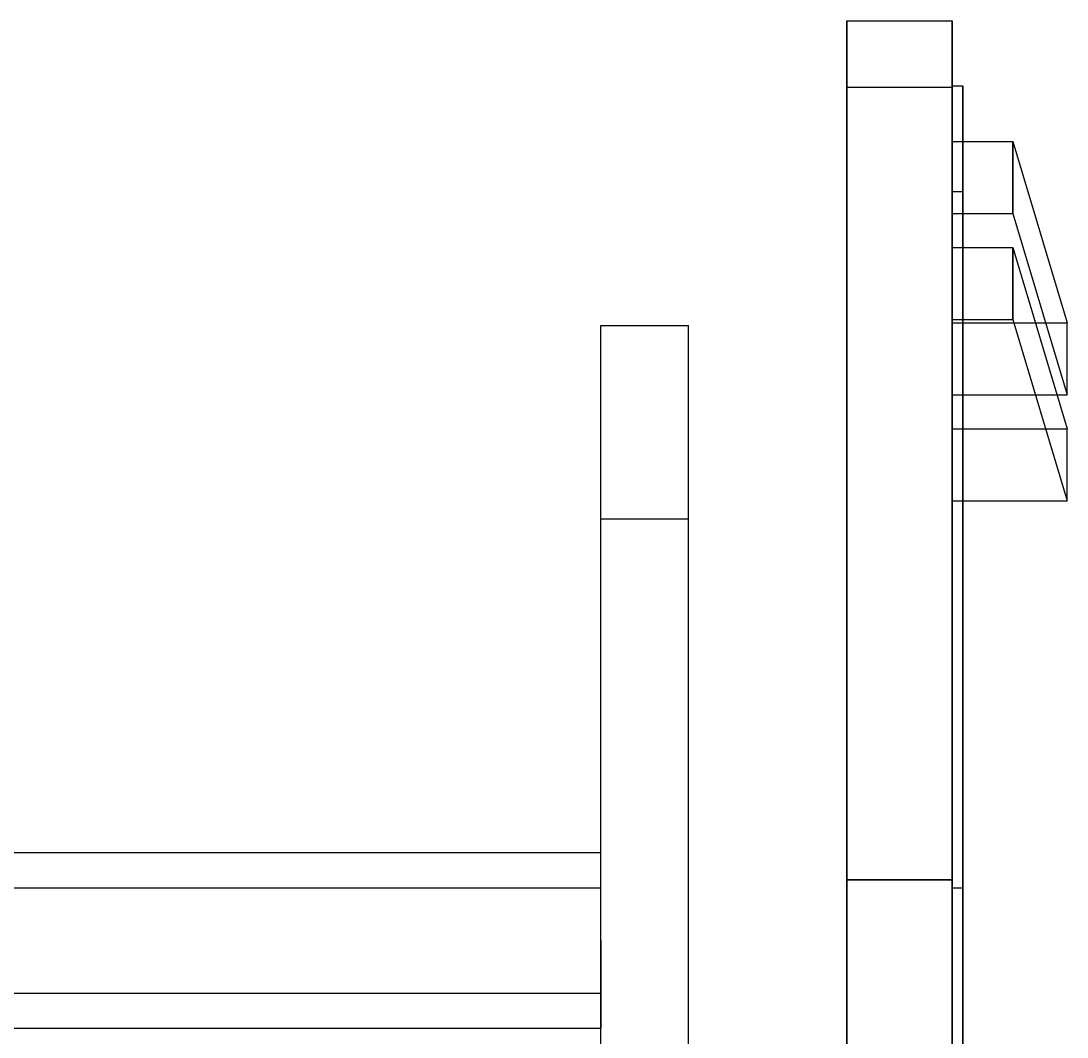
# Model space of a CAD drawing. Header units: millimetres. Extents: x -180 to 1414, y -663 to 972.
# Drawn here: x 553 to 612.5, y -385.5 to -327.7 of the extents above; entities that cross this region are included whole.
import ezdxf

# ---------------------------------------------------------------- set-up
doc = ezdxf.new("R2010")
doc.units = ezdxf.units.MM
doc.layers.add('HEAD_SIDE', color=8, linetype='Continuous')

msp = doc.modelspace()

# ---------------------------------------------------------------- linework, layer by layer
at = {"layer": 'HEAD_SIDE'}
for p, q in [((600, -331.433), (600, -327.665)), ((600, -327.665), (606, -327.665)), ((600, -327.665), (600, -342.613)), ((600, -342.613), (600, -327.665)), ((600, -327.665), (606, -327.665)), ((600, -327.665), (600, -331.433)), ((606, -331.433), (606, -327.665)), ((606, -327.665), (606, -342.613)), ((606, -342.613), (606, -327.665)), ((606, -327.665), (606, -331.433)), ((600, -361.453), (600, -331.433)), ((600, -331.433), (606, -331.433)), ((600, -331.433), (606, -331.433)), ((600, -331.433), (600, -361.453)), ((606, -337.381), (606, -331.353)), ((606, -331.353), (606.6, -331.353)), ((606, -331.353), (606, -344.497)), ((606, -344.497), (606, -331.353)), ((606, -331.353), (606.6, -331.353)), ((606, -331.353), (606, -337.381)), ((606, -361.453), (606, -331.433)), ((606, -331.433), (606, -361.453)), ((606.6, -337.381), (606.6, -331.353)), ((606.6, -331.353), (606.6, -344.497)), ((606.6, -344.497), (606.6, -331.353)), ((606.6, -331.353), (606.6, -337.381)), ((606, -334.532), (606, -344.857)), ((606, -334.532), (606, -338.628)), ((606, -334.532), (609.459, -334.532)), ((606, -338.628), (606, -334.532)), ((606, -344.857), (606, -334.532)), ((606, -334.532), (609.459, -334.532)), ((609.459, -334.532), (609.459, -338.628)), ((609.459, -334.532), (612.541, -344.857)), ((609.459, -338.628), (609.459, -334.532)), ((609.459, -334.532), (612.541, -344.857)), ((606, -359.569), (606, -337.381)), ((606, -337.381), (606.6, -337.381)), ((606, -337.381), (606.6, -337.381)), ((606, -337.381), (606, -359.569)), ((606.6, -359.569), (606.6, -337.381)), ((606.6, -337.381), (606.6, -359.569)), ((606, -348.953), (606, -338.628)), ((606, -338.628), (609.459, -338.628)), ((606, -338.628), (606, -348.953)), ((606, -338.628), (609.459, -338.628)), ((609.459, -338.628), (612.541, -348.953)), ((609.459, -338.628), (612.541, -348.953)), ((606, -344.657), (606, -340.561)), ((606, -350.886), (606, -340.561)), ((606, -340.561), (609.459, -340.561)), ((606, -344.657), (606, -340.561)), ((606, -350.886), (606, -340.561)), ((606, -340.561), (609.459, -340.561)), ((609.459, -340.561), (609.459, -344.657)), ((609.459, -340.561), (612.541, -350.886)), ((609.459, -344.657), (609.459, -340.561)), ((609.459, -340.561), (612.541, -350.886)), ((600, -342.613), (600, -376.555)), ((600, -376.555), (600, -342.613)), ((606, -342.613), (606, -376.555)), ((606, -376.555), (606, -342.613)), ((606, -344.497), (606, -377.012)), ((606, -377.012), (606, -344.497)), ((606, -344.657), (606, -354.981)), ((606, -344.657), (609.459, -344.657)), ((606, -344.657), (606, -354.981)), ((606, -344.657), (609.459, -344.657)), ((606.6, -344.497), (606.6, -377.012)), ((606.6, -377.012), (606.6, -344.497)), ((609.459, -344.657), (612.541, -354.981)), ((609.459, -344.657), (612.541, -354.981)), ((586, -345.294), (586, -345)), ((586, -345), (591, -345)), ((586, -346.173), (586, -345.294)), ((591, -345.294), (591, -345)), ((591, -346.173), (591, -345.294)), ((606, -348.953), (606, -344.857)), ((606, -344.857), (612.541, -344.857)), ((606, -344.857), (606, -348.953)), ((606, -344.857), (612.541, -344.857)), ((612.541, -348.953), (612.541, -344.857)), ((612.541, -348.953), (612.541, -344.857)), ((586, -347.633), (586, -346.173)), ((591, -347.633), (591, -346.173)), ((586, -349.665), (586, -347.633)), ((591, -349.665), (591, -347.633)), ((606, -348.953), (612.541, -348.953)), ((606, -348.953), (612.541, -348.953)), ((586, -352.258), (586, -349.665)), ((591, -352.258), (591, -349.665)), ((606, -354.981), (606, -350.886)), ((606, -350.886), (612.541, -350.886)), ((606, -350.886), (606, -354.981)), ((606, -350.886), (612.541, -350.886)), ((612.541, -354.981), (612.541, -350.886)), ((612.541, -354.981), (612.541, -350.886)), ((586, -355.398), (586, -352.258)), ((591, -355.398), (591, -352.258)), ((586, -359.067), (586, -355.398)), ((591, -359.067), (591, -355.398)), ((606, -354.981), (612.541, -354.981)), ((606, -354.981), (612.541, -354.981)), ((586, -356.263), (586, -356)), ((586, -356), (591, -356)), ((591, -356.263), (591, -356)), ((586, -357.05), (586, -356.263)), ((591, -357.05), (591, -356.263)), ((586, -358.357), (586, -357.05)), ((591, -358.357), (591, -357.05)), ((586, -360.176), (586, -358.357)), ((591, -360.176), (591, -358.357)), ((586, -363.245), (586, -359.067)), ((591, -363.245), (591, -359.067)), ((606, -404.143), (606, -359.569)), ((606, -359.569), (606, -404.143)), ((606.6, -404.143), (606.6, -359.569)), ((606.6, -359.569), (606.6, -404.143)), ((586, -362.498), (586, -360.176)), ((591, -362.498), (591, -360.176)), ((600, -414.236), (600, -361.453)), ((600, -361.453), (600, -414.236)), ((606, -414.236), (606, -361.453)), ((606, -361.453), (606, -414.236)), ((586, -365.309), (586, -362.498)), ((591, -365.309), (591, -362.498)), ((586, -367.908), (586, -363.245)), ((591, -367.908), (591, -363.245)), ((586, -368.594), (586, -365.309)), ((591, -368.594), (591, -365.309)), ((586, -373.03), (586, -367.908)), ((591, -373.03), (591, -367.908)), ((586, -372.334), (586, -368.594)), ((591, -372.334), (591, -368.594)), ((586, -376.508), (586, -372.334)), ((591, -376.508), (591, -372.334)), ((586, -378.582), (586, -373.03)), ((591, -378.582), (591, -373.03)), ((470, -374.996), (586, -374.996)), ((470, -374.996), (586, -374.996)), ((586, -375.01), (586, -374.996)), ((586, -375.01), (586, -374.996)), ((586, -375.052), (586, -375.01)), ((586, -375.052), (586, -375.01)), ((586, -375.122), (586, -375.052)), ((586, -375.122), (586, -375.052)), ((586, -375.219), (586, -375.122)), ((586, -375.219), (586, -375.122)), ((586, -375.342), (586, -375.219)), ((586, -375.342), (586, -375.219)), ((586, -375.492), (586, -375.342)), ((586, -375.492), (586, -375.342)), ((586, -375.666), (586, -375.492)), ((586, -375.666), (586, -375.492)), ((586, -375.865), (586, -375.666)), ((586, -375.865), (586, -375.666)), ((586, -376.087), (586, -375.865)), ((586, -376.087), (586, -375.865)), ((586, -376.331), (586, -376.087)), ((586, -376.331), (586, -376.087)), ((586, -376.596), (586, -376.331)), ((586, -376.596), (586, -376.331)), ((586, -381.093), (586, -376.508)), ((586, -376.879), (586, -376.596)), ((586, -376.879), (586, -376.596)), ((586, -377.18), (586, -376.879)), ((586, -377.18), (586, -376.879)), ((591, -381.093), (591, -376.508)), ((606, -376.555), (600, -376.555)), ((600, -376.555), (600, -399.676)), ((600, -376.555), (600, -399.676)), ((600, -376.555), (606, -376.555)), ((606, -376.555), (606, -399.676)), ((606, -399.676), (606, -376.555)), ((470, -376.996), (586, -376.996)), ((470, -376.996), (586, -376.996)), ((586, -377.005), (586, -376.996)), ((586, -377.005), (586, -376.996)), ((586, -377.03), (586, -377.005)), ((586, -377.03), (586, -377.005)), ((586, -377.072), (586, -377.03)), ((586, -377.072), (586, -377.03)), ((586, -377.13), (586, -377.072)), ((586, -377.13), (586, -377.072)), ((586, -377.204), (586, -377.13)), ((586, -377.204), (586, -377.13)), ((586, -377.496), (586, -377.18)), ((586, -377.496), (586, -377.18)), ((586, -377.294), (586, -377.204)), ((586, -377.294), (586, -377.204)), ((586, -377.398), (586, -377.294)), ((586, -377.398), (586, -377.294)), ((586, -377.518), (586, -377.398)), ((586, -377.518), (586, -377.398)), ((606, -377.012), (606.6, -377.012)), ((606, -377.012), (606, -390.367)), ((606, -377.012), (606, -390.367)), ((606, -377.012), (606.6, -377.012)), ((606.6, -377.012), (606.6, -390.367)), ((606.6, -390.367), (606.6, -377.012)), ((586, -377.827), (586, -377.496)), ((586, -377.827), (586, -377.496)), ((586, -377.651), (586, -377.518)), ((586, -377.651), (586, -377.518)), ((586, -377.797), (586, -377.651)), ((586, -377.797), (586, -377.651)), ((586, -377.956), (586, -377.797)), ((586, -377.956), (586, -377.797)), ((586, -378.17), (586, -377.827)), ((586, -378.17), (586, -377.827)), ((586, -378.126), (586, -377.956)), ((586, -378.126), (586, -377.956)), ((586, -378.306), (586, -378.126)), ((586, -378.306), (586, -378.126)), ((586, -378.523), (586, -378.17)), ((586, -378.523), (586, -378.17)), ((586, -378.496), (586, -378.306)), ((586, -378.496), (586, -378.306)), ((586, -378.695), (586, -378.496)), ((586, -378.695), (586, -378.496)), ((586, -378.884), (586, -378.523)), ((586, -378.884), (586, -378.523)), ((586, -384.534), (586, -378.582)), ((591, -384.534), (591, -378.582)), ((586, -378.9), (586, -378.695)), ((586, -378.9), (586, -378.695)), ((586, -379.251), (586, -378.884)), ((586, -379.251), (586, -378.884)), ((586, -379.112), (586, -378.9)), ((586, -379.112), (586, -378.9)), ((586, -379.329), (586, -379.112)), ((586, -379.329), (586, -379.112)), ((586, -379.623), (586, -379.251)), ((586, -379.623), (586, -379.251)), ((586, -379.549), (586, -379.329)), ((586, -379.549), (586, -379.329)), ((586, -379.772), (586, -379.549)), ((586, -379.772), (586, -379.549)), ((586, -379.996), (586, -379.623)), ((586, -379.996), (586, -379.623)), ((586, -379.996), (586, -379.772)), ((586, -379.996), (586, -379.772)), ((586, -379.996), (586, -380.37)), ((586, -379.996), (586, -380.221)), ((586, -379.996), (586, -380.37)), ((586, -379.996), (586, -380.221)), ((586, -380.221), (586, -380.444)), ((586, -380.221), (586, -380.444)), ((586, -380.37), (586, -380.742)), ((586, -380.37), (586, -380.742)), ((586, -380.444), (586, -380.664)), ((586, -380.444), (586, -380.664)), ((586, -380.664), (586, -380.881)), ((586, -380.664), (586, -380.881)), ((586, -380.742), (586, -381.109)), ((586, -380.742), (586, -381.109)), ((586, -380.881), (586, -381.092)), ((586, -380.881), (586, -381.092)), ((586, -381.092), (586, -381.298)), ((586, -381.092), (586, -381.298)), ((586, -386.064), (586, -381.093)), ((586, -381.109), (586, -381.47)), ((586, -381.109), (586, -381.47)), ((586, -381.298), (586, -381.496)), ((586, -381.298), (586, -381.496)), ((586, -381.47), (586, -381.823)), ((586, -381.47), (586, -381.823)), ((586, -381.496), (586, -381.686)), ((586, -381.496), (586, -381.686)), ((591, -386.064), (591, -381.093)), ((586, -381.686), (586, -381.867)), ((586, -381.686), (586, -381.867)), ((586, -381.823), (586, -382.166)), ((586, -381.823), (586, -382.166)), ((586, -381.867), (586, -382.037)), ((586, -381.867), (586, -382.037)), ((586, -382.037), (586, -382.196)), ((586, -382.037), (586, -382.196)), ((586, -382.166), (586, -382.496)), ((586, -382.166), (586, -382.496)), ((586, -382.196), (586, -382.342)), ((586, -382.196), (586, -382.342)), ((586, -382.342), (586, -382.475)), ((586, -382.342), (586, -382.475)), ((586, -382.475), (586, -382.595)), ((586, -382.475), (586, -382.595)), ((586, -382.496), (586, -382.813)), ((586, -382.496), (586, -382.813)), ((586, -382.595), (586, -382.699)), ((586, -382.595), (586, -382.699)), ((586, -382.699), (586, -382.789)), ((586, -382.699), (586, -382.789)), ((586, -382.789), (586, -382.863)), ((586, -382.789), (586, -382.863)), ((586, -382.813), (586, -383.114)), ((586, -382.813), (586, -383.114)), ((470, -382.996), (586, -382.996)), ((470, -382.996), (586, -382.996)), ((586, -382.863), (586, -382.921)), ((586, -382.863), (586, -382.921)), ((586, -382.921), (586, -382.963)), ((586, -382.921), (586, -382.963)), ((586, -382.963), (586, -382.988)), ((586, -382.963), (586, -382.988)), ((586, -382.988), (586, -382.996)), ((586, -382.988), (586, -382.996)), ((586, -383.114), (586, -383.397)), ((586, -383.114), (586, -383.397)), ((586, -383.397), (586, -383.662)), ((586, -383.397), (586, -383.662)), ((586, -383.662), (586, -383.906)), ((586, -383.662), (586, -383.906)), ((586, -383.906), (586, -384.128)), ((586, -383.906), (586, -384.128)), ((586, -384.128), (586, -384.327)), ((586, -384.128), (586, -384.327)), ((586, -384.327), (586, -384.501)), ((586, -384.327), (586, -384.501)), ((586, -384.501), (586, -384.651)), ((586, -384.501), (586, -384.651)), ((586, -390.851), (586, -384.534)), ((591, -390.851), (591, -384.534)), ((470, -384.996), (586, -384.996)), ((470, -384.996), (586, -384.996)), ((586, -384.651), (586, -384.774)), ((586, -384.651), (586, -384.774)), ((586, -384.774), (586, -384.871)), ((586, -384.774), (586, -384.871)), ((586, -384.871), (586, -384.941)), ((586, -384.871), (586, -384.941)), ((586, -384.941), (586, -384.982)), ((586, -384.941), (586, -384.982)), ((586, -384.982), (586, -384.996)), ((586, -384.982), (586, -384.996))]:
    msp.add_line(p, q, dxfattribs=at)

doc.saveas('drawing.dxf')
